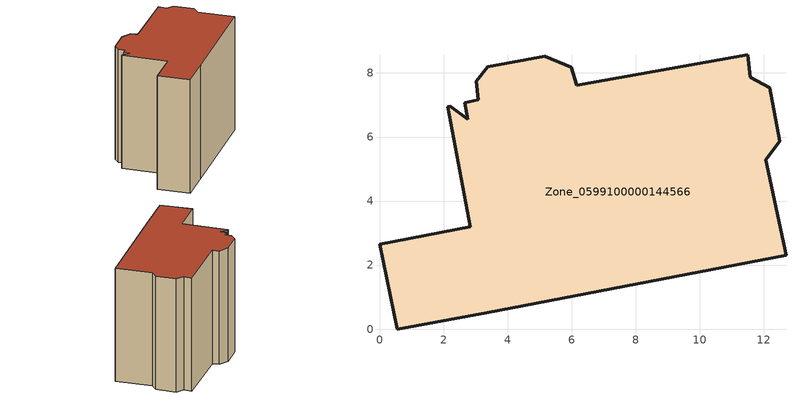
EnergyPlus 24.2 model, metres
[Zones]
Zone_0599100000144566
 floor ground (C_G): 3.09,7.17 3.02,7.74 3.38,8.2 5.17,8.52 6,8.18 6.17,7.62 11.5,8.56 11.58,7.87 12.19,7.54 12.51,5.87 12.07,5.29 12.7,2.31 3.36,0.52 0.56,0 0,2.65 2.84,3.2 2.13,6.95 2.21,6.96 2.76,6.56 2.66,7.07 z0
 wall outside (C_F): 12.51,5.87 12.19,7.54 11.58,7.87 11.5,8.56 6.17,7.62 6,8.18 5.17,8.52 3.38,8.2 3.02,7.74 3.09,7.17 2.66,7.07 2.76,6.56 2.21,6.96 2.13,6.95 2.84,3.2 0,2.65 0.56,0 3.36,0.52 12.7,2.31 12.07,5.29 12.51,5.87 z0:9.95
 roof outside (C_R): 2.66,7.07 2.76,6.56 2.21,6.96 2.13,6.95 2.84,3.2 0,2.65 0.56,0 3.36,0.52 12.7,2.31 12.07,5.29 12.51,5.87 12.19,7.54 11.58,7.87 11.5,8.56 6.17,7.62 6,8.18 5.17,8.52 3.38,8.2 3.02,7.74 3.09,7.17 z9.95
[BUILDING]
Pand.0599100000144566: North Axis=0; Terrain=City; Loads Convergence Tolerance Value=0.04; Temperature Convergence Tolerance Value=0.4; Solar Distribution=FullExterior; Maximum Number of Warmup Days=25; Minimum Number of Warmup Days=1
[Site:Location]
Rotterdam.The.Hague.AP_ZH_NLD Design_Conditions: Latitude=51.96; Longitude=4.45; Time Zone=1; Elevation=-4.5
[SITE:GROUNDTEMPERATURE:BUILDINGSURFACE]
18, 18, 18, 18, 18, 18, 18, 18, 18, 18, 18, 18
[MATERIAL] Thermal Absorptance=0.9; Solar Absorptance=0.7; Visible Absorptance=0.7
Name | Roughness | Thickness | Conductivity | Density | Specific Heat
G.TC.1946 | MediumSmooth | 0.15 | 1 | 540 | 1210
F.TC.1946 | Rough | 0.3 | 0.857143 | 1920 | 840
R.TC.1946 | MediumRough | 0.2 | 0.909091 | 1500 | 1000
[CONSTRUCTION]
C_G: G.TC.1946
C_F: F.TC.1946
C_R: R.TC.1946
[ZONE]
Zone_0599100000144566: Type=1; Multiplier=1; Ceiling Height=Autocalculate; Volume=Autocalculate; Floor Area=autocalculate; Part of Total Floor Area=Yes
[ZONEINFILTRATION:DESIGNFLOWRATE]
Infil_Zone_0599100000144566: Zone or ZoneList or Space or SpaceList=Zone_0599100000144566; Schedule=AlwaysOn; Design Flow Rate Calculation Method=Flow/Area; Flow Rate per Floor Area=0.003; Constant Term Coefficient=1; Temperature Term Coefficient=0; Velocity Term Coefficient=0; Velocity Squared Term Coefficient=0
[HVACTEMPLATE:ZONE:IDEALLOADSAIRSYSTEM]
Zone_0599100000144566: Maximum Heating Supply Air Temperature=50; Minimum Cooling Supply Air Temperature=13; Maximum Heating Supply Air Humidity Ratio=0.0156; Minimum Cooling Supply Air Humidity Ratio=0.0077; Heating Limit=NoLimit; Cooling Limit=NoLimit; Dehumidification Control Type=ConstantSensibleHeatRatio; Cooling Sensible Heat Ratio=0.7; Dehumidification Setpoint=60; Humidification Control Type=None; Humidification Setpoint=30; Outdoor Air Method=None; Outdoor Air Flow Rate per Person=0.00944; Outdoor Air Flow Rate per Zone Floor Area=0; Outdoor Air Flow Rate per Zone=0; Demand Controlled Ventilation Type=None; Outdoor Air Economizer Type=NoEconomizer; Heat Recovery Type=None; Sensible Heat Recovery Effectiveness=0.7; Latent Heat Recovery Effectiveness=0.65
[ZONECONTROL:THERMOSTAT]
ThermostatControl_Zone_0599100000144566: Zone or ZoneList=Zone_0599100000144566; Control Type Schedule=DualSetpointControlType; Control 1=Thermostat_Zone_0599100000144566; Temperature Difference Between Cutout And Setpoint=0
[THERMOSTATSETPOINT:DUALSETPOINT]
Thermostat_Zone_0599100000144566: Heating Setpoint Temperature Schedule=HeatingSetpoint_Zone_0599100000144566; Cooling Setpoint Temperature Schedule=CoolingSetpoint_Zone_0599100000144566
[SCHEDULE:COMPACT]
HeatingSetpoint_Zone_0599100000144566: Through: 12/31, For: AllDays, Until: 24:00, 21
CoolingSetpoint_Zone_0599100000144566: Through: 12/31, For: AllDays, Until: 24:00, 24
DualSetpointControlType: Through: 12/31, For: AllDays, Until: 24:00, 4
AlwaysOn: Through: 12/31, For: AllDays, Until: 24:00, 1
